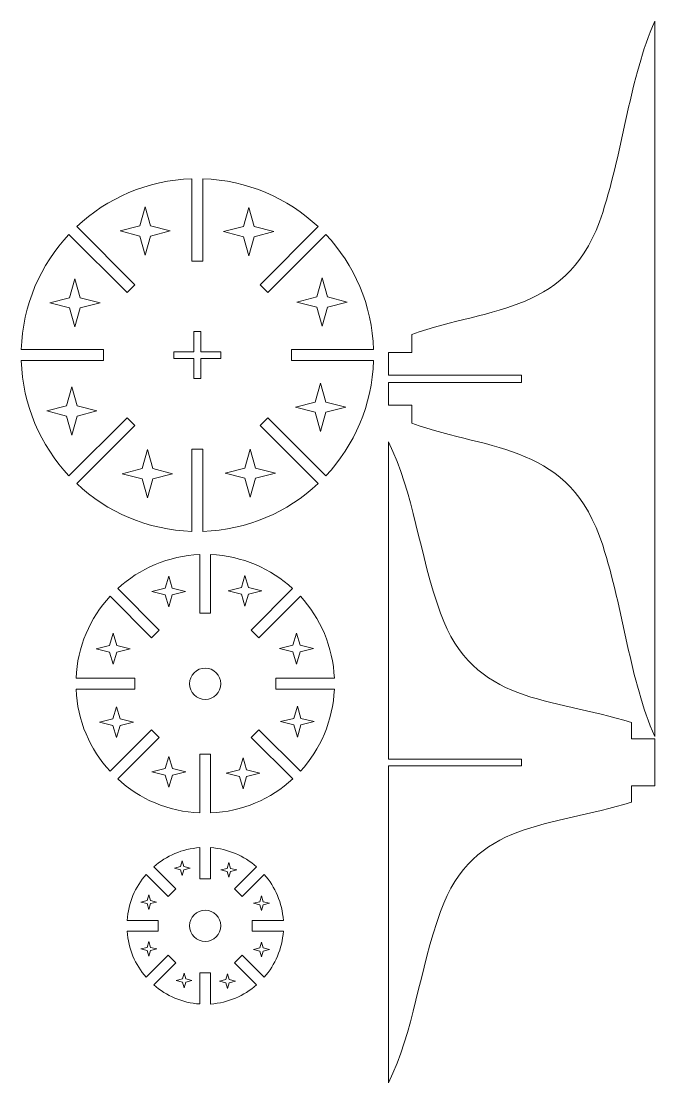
# Model space of a CAD drawing. Header units: centimetres. Extents: x -160.9 to -120.2, y 13.6 to 40.7.
# Drawn here: x -136.37 to -120.19, y 13.58 to 40.67 of the extents above; entities that cross this region are included whole.
import ezdxf

# ---------------------------------------------------------------- set-up
doc = ezdxf.new("R2010")
doc.units = ezdxf.units.CM
doc.header["$MEASUREMENT"] = 0
doc.layers.add('Layer 1', color=7, linetype='Continuous')

msp = doc.modelspace()

# ---------------------------------------------------------------- linework, layer by layer
at = {"layer": 'Layer 1', "color": 250, "lineweight": 9}
for centre in [(-131.67195, 23.7578), (-131.67195, 17.58052)]:
    msp.add_ellipse(centre, major_axis=(0, 0.4), ratio=1, dxfattribs=at)
for points, knots in [([(-120.19362, 40.66602), (-120.83668, 39.21686), (-120.97987, 37.47105), (-121.52385, 35.78561), (-121.52385, 35.78561), (-122.36432, 33.18158), (-124.32516, 33.4001), (-126.39923, 32.67385), (-126.39923, 32.67385), (-126.39791, 32.62569), (-126.39923, 32.25295), (-126.39923, 32.20885), (-126.39923, 32.20885), (-126.46135, 32.20899), (-126.92294, 32.20921), (-126.99362, 32.20913), (-126.99362, 32.20913), (-126.99362, 32.20913), (-126.99362, 31.63404), (-126.99362, 31.63404), (-126.99362, 31.63404), (-126.99362, 31.63404), (-123.59362, 31.63404), (-123.59362, 31.63404), (-123.59362, 31.63404), (-123.59362, 31.63404), (-123.59362, 31.4443), (-123.59362, 31.4443), (-123.59362, 31.4443), (-123.59362, 31.4443), (-126.99362, 31.4443), (-126.99362, 31.4443), (-126.99362, 31.4443), (-126.99362, 31.4443), (-126.99362, 30.86921), (-126.99362, 30.86921), (-126.99362, 30.86921), (-126.92294, 30.86913), (-126.46135, 30.86935), (-126.39923, 30.86949), (-126.39923, 30.86949), (-126.39923, 30.82539), (-126.39791, 30.45265), (-126.39923, 30.40449), (-126.39923, 30.40449), (-124.32516, 29.67824), (-122.36432, 29.89676), (-121.52385, 27.29273), (-121.52385, 27.29273), (-120.97987, 25.60729), (-120.83668, 23.86148), (-120.19362, 22.41232), (-120.19362, 22.41232), (-120.19362, 22.41232), (-120.19362, 40.66602), (-120.19362, 40.66602)], [0, 0, 0, 0, 0.06666667, 0.06666667, 0.06666667, 0.06666667, 0.13333333, 0.13333333, 0.13333333, 0.13333333, 0.2, 0.2, 0.2, 0.2, 0.26666667, 0.26666667, 0.26666667, 0.26666667, 0.33333333, 0.33333333, 0.33333333, 0.33333333, 0.4, 0.4, 0.4, 0.4, 0.46666667, 0.46666667, 0.46666667, 0.46666667, 0.53333333, 0.53333333, 0.53333333, 0.53333333, 0.6, 0.6, 0.6, 0.6, 0.66666667, 0.66666667, 0.66666667, 0.66666667, 0.73333333, 0.73333333, 0.73333333, 0.73333333, 0.8, 0.8, 0.8, 0.8, 0.86666667, 0.86666667, 0.86666667, 0.86666667, 1, 1, 1, 1]), ([(-131.73295, 36.64333), (-130.59538, 36.60877), (-129.564, 36.15173), (-128.7901, 35.42393), (-128.7901, 35.42393), (-128.7901, 35.42393), (-130.27318, 33.94085), (-130.27318, 33.94085), (-130.27318, 33.94085), (-130.27318, 33.94085), (-130.07661, 33.74428), (-130.07661, 33.74428), (-130.07661, 33.74428), (-130.07661, 33.74428), (-128.59354, 35.22735), (-128.59354, 35.22735), (-128.59354, 35.22735), (-127.86573, 34.45346), (-127.40871, 33.42207), (-127.37416, 32.28451), (-127.37416, 32.28451), (-127.37416, 32.28451), (-129.47195, 32.28451), (-129.47195, 32.28451), (-129.47195, 32.28451), (-129.47195, 32.28451), (-129.47195, 32.00651), (-129.47195, 32.00651), (-129.47195, 32.00651), (-129.47195, 32.00651), (-127.37416, 32.00651), (-127.37416, 32.00651), (-127.37416, 32.00651), (-127.40872, 30.86896), (-127.86576, 29.83759), (-128.59356, 29.06369), (-128.59356, 29.06369), (-128.59356, 29.06369), (-130.07661, 30.54674), (-130.07661, 30.54674), (-130.07661, 30.54674), (-130.07661, 30.54674), (-130.27318, 30.35017), (-130.27318, 30.35017), (-130.27318, 30.35017), (-130.27318, 30.35017), (-128.79013, 28.86712), (-128.79013, 28.86712), (-128.79013, 28.86712), (-129.564, 28.1393), (-130.5954, 27.68227), (-131.73295, 27.64772), (-131.73295, 27.64772), (-131.73295, 27.64772), (-131.73295, 29.74551), (-131.73295, 29.74551), (-131.73295, 29.74551), (-131.73295, 29.74551), (-132.01095, 29.74551), (-132.01095, 29.74551), (-132.01095, 29.74551), (-132.01095, 29.74551), (-132.01095, 27.64772), (-132.01095, 27.64772), (-132.01095, 27.64772), (-133.1485, 27.68227), (-134.17989, 28.1393), (-134.95377, 28.86712), (-134.95377, 28.86712), (-134.95377, 28.86712), (-133.47072, 30.35017), (-133.47072, 30.35017), (-133.47072, 30.35017), (-133.47072, 30.35017), (-133.66729, 30.54674), (-133.66729, 30.54674), (-133.66729, 30.54674), (-133.66729, 30.54674), (-135.15034, 29.06369), (-135.15034, 29.06369), (-135.15034, 29.06369), (-135.87813, 29.83759), (-136.33518, 30.86896), (-136.36974, 32.00651), (-136.36974, 32.00651), (-136.36974, 32.00651), (-134.27195, 32.00651), (-134.27195, 32.00651), (-134.27195, 32.00651), (-134.27195, 32.00651), (-134.27195, 32.28451), (-134.27195, 32.28451), (-134.27195, 32.28451), (-134.27195, 32.28451), (-136.36974, 32.28451), (-136.36974, 32.28451), (-136.36974, 32.28451), (-136.33519, 33.42207), (-135.87817, 34.45346), (-135.15036, 35.22735), (-135.15036, 35.22735), (-135.15036, 35.22735), (-133.66729, 33.74428), (-133.66729, 33.74428), (-133.66729, 33.74428), (-133.66729, 33.74428), (-133.47072, 33.94085), (-133.47072, 33.94085), (-133.47072, 33.94085), (-133.47072, 33.94085), (-134.9538, 35.42393), (-134.9538, 35.42393), (-134.9538, 35.42393), (-134.1799, 36.15173), (-133.14851, 36.60878), (-132.01095, 36.64333), (-132.01095, 36.64333), (-132.01095, 36.64333), (-132.01095, 34.54551), (-132.01095, 34.54551), (-132.01095, 34.54551), (-132.01095, 34.54551), (-131.73295, 34.54551), (-131.73295, 34.54551), (-131.73295, 34.54551), (-131.73295, 34.54551), (-131.73295, 36.64333), (-131.73295, 36.64333)], [0, 0, 0, 0, 0.03030303, 0.03030303, 0.03030303, 0.03030303, 0.06060606, 0.06060606, 0.06060606, 0.06060606, 0.09090909, 0.09090909, 0.09090909, 0.09090909, 0.12121212, 0.12121212, 0.12121212, 0.12121212, 0.15151515, 0.15151515, 0.15151515, 0.15151515, 0.18181818, 0.18181818, 0.18181818, 0.18181818, 0.21212121, 0.21212121, 0.21212121, 0.21212121, 0.24242424, 0.24242424, 0.24242424, 0.24242424, 0.27272727, 0.27272727, 0.27272727, 0.27272727, 0.3030303, 0.3030303, 0.3030303, 0.3030303, 0.33333333, 0.33333333, 0.33333333, 0.33333333, 0.36363636, 0.36363636, 0.36363636, 0.36363636, 0.39393939, 0.39393939, 0.39393939, 0.39393939, 0.42424242, 0.42424242, 0.42424242, 0.42424242, 0.45454545, 0.45454545, 0.45454545, 0.45454545, 0.48484848, 0.48484848, 0.48484848, 0.48484848, 0.51515152, 0.51515152, 0.51515152, 0.51515152, 0.54545455, 0.54545455, 0.54545455, 0.54545455, 0.57575758, 0.57575758, 0.57575758, 0.57575758, 0.60606061, 0.60606061, 0.60606061, 0.60606061, 0.63636364, 0.63636364, 0.63636364, 0.63636364, 0.66666667, 0.66666667, 0.66666667, 0.66666667, 0.6969697, 0.6969697, 0.6969697, 0.6969697, 0.72727273, 0.72727273, 0.72727273, 0.72727273, 0.75757576, 0.75757576, 0.75757576, 0.75757576, 0.78787879, 0.78787879, 0.78787879, 0.78787879, 0.81818182, 0.81818182, 0.81818182, 0.81818182, 0.84848485, 0.84848485, 0.84848485, 0.84848485, 0.87878788, 0.87878788, 0.87878788, 0.87878788, 0.90909091, 0.90909091, 0.90909091, 0.90909091, 0.93939394, 0.93939394, 0.93939394, 0.93939394, 1, 1, 1, 1]), ([(-133.2051, 35.92865), (-133.2051, 35.92865), (-133.06887, 35.44342), (-133.06887, 35.44342), (-133.06887, 35.44342), (-133.06887, 35.44342), (-132.56294, 35.31277), (-132.56294, 35.31277), (-132.56294, 35.31277), (-132.56294, 35.31277), (-133.06887, 35.18212), (-133.06887, 35.18212), (-133.06887, 35.18212), (-133.06887, 35.18212), (-133.2051, 34.69689), (-133.2051, 34.69689), (-133.2051, 34.69689), (-133.2051, 34.69689), (-133.34133, 35.18212), (-133.34133, 35.18212), (-133.34133, 35.18212), (-133.34133, 35.18212), (-133.84727, 35.31277), (-133.84727, 35.31277), (-133.84727, 35.31277), (-133.84727, 35.31277), (-133.34133, 35.44342), (-133.34133, 35.44342), (-133.34133, 35.44342), (-133.34133, 35.44342), (-133.2051, 35.92865), (-133.2051, 35.92865)], [0, 0, 0, 0, 0.11111111, 0.11111111, 0.11111111, 0.11111111, 0.22222222, 0.22222222, 0.22222222, 0.22222222, 0.33333333, 0.33333333, 0.33333333, 0.33333333, 0.44444444, 0.44444444, 0.44444444, 0.44444444, 0.55555556, 0.55555556, 0.55555556, 0.55555556, 0.66666667, 0.66666667, 0.66666667, 0.66666667, 0.77777778, 0.77777778, 0.77777778, 0.77777778, 1, 1, 1, 1]), ([(-130.55987, 35.9138), (-130.55987, 35.9138), (-130.42364, 35.42857), (-130.42364, 35.42857), (-130.42364, 35.42857), (-130.42364, 35.42857), (-129.91771, 35.29792), (-129.91771, 35.29792), (-129.91771, 35.29792), (-129.91771, 35.29792), (-130.42364, 35.16727), (-130.42364, 35.16727), (-130.42364, 35.16727), (-130.42364, 35.16727), (-130.55987, 34.68204), (-130.55987, 34.68204), (-130.55987, 34.68204), (-130.55987, 34.68204), (-130.6961, 35.16727), (-130.6961, 35.16727), (-130.6961, 35.16727), (-130.6961, 35.16727), (-131.20204, 35.29792), (-131.20204, 35.29792), (-131.20204, 35.29792), (-131.20204, 35.29792), (-130.6961, 35.42857), (-130.6961, 35.42857), (-130.6961, 35.42857), (-130.6961, 35.42857), (-130.55987, 35.9138), (-130.55987, 35.9138)], [0, 0, 0, 0, 0.11111111, 0.11111111, 0.11111111, 0.11111111, 0.22222222, 0.22222222, 0.22222222, 0.22222222, 0.33333333, 0.33333333, 0.33333333, 0.33333333, 0.44444444, 0.44444444, 0.44444444, 0.44444444, 0.55555556, 0.55555556, 0.55555556, 0.55555556, 0.66666667, 0.66666667, 0.66666667, 0.66666667, 0.77777778, 0.77777778, 0.77777778, 0.77777778, 1, 1, 1, 1]), ([(-135, 34.09515), (-135, 34.09515), (-134.86377, 33.60992), (-134.86377, 33.60992), (-134.86377, 33.60992), (-134.86377, 33.60992), (-134.35784, 33.47927), (-134.35784, 33.47927), (-134.35784, 33.47927), (-134.35784, 33.47927), (-134.86377, 33.34862), (-134.86377, 33.34862), (-134.86377, 33.34862), (-134.86377, 33.34862), (-135, 32.86339), (-135, 32.86339), (-135, 32.86339), (-135, 32.86339), (-135.13623, 33.34862), (-135.13623, 33.34862), (-135.13623, 33.34862), (-135.13623, 33.34862), (-135.64217, 33.47927), (-135.64217, 33.47927), (-135.64217, 33.47927), (-135.64217, 33.47927), (-135.13623, 33.60992), (-135.13623, 33.60992), (-135.13623, 33.60992), (-135.13623, 33.60992), (-135, 34.09515), (-135, 34.09515)], [0, 0, 0, 0, 0.11111111, 0.11111111, 0.11111111, 0.11111111, 0.22222222, 0.22222222, 0.22222222, 0.22222222, 0.33333333, 0.33333333, 0.33333333, 0.33333333, 0.44444444, 0.44444444, 0.44444444, 0.44444444, 0.55555556, 0.55555556, 0.55555556, 0.55555556, 0.66666667, 0.66666667, 0.66666667, 0.66666667, 0.77777778, 0.77777778, 0.77777778, 0.77777778, 1, 1, 1, 1]), ([(-128.6889, 34.11445), (-128.6889, 34.11445), (-128.55267, 33.62922), (-128.55267, 33.62922), (-128.55267, 33.62922), (-128.55267, 33.62922), (-128.04674, 33.49857), (-128.04674, 33.49857), (-128.04674, 33.49857), (-128.04674, 33.49857), (-128.55267, 33.36792), (-128.55267, 33.36792), (-128.55267, 33.36792), (-128.55267, 33.36792), (-128.6889, 32.88269), (-128.6889, 32.88269), (-128.6889, 32.88269), (-128.6889, 32.88269), (-128.82513, 33.36792), (-128.82513, 33.36792), (-128.82513, 33.36792), (-128.82513, 33.36792), (-129.33107, 33.49857), (-129.33107, 33.49857), (-129.33107, 33.49857), (-129.33107, 33.49857), (-128.82513, 33.62922), (-128.82513, 33.62922), (-128.82513, 33.62922), (-128.82513, 33.62922), (-128.6889, 34.11445), (-128.6889, 34.11445)], [0, 0, 0, 0, 0.11111111, 0.11111111, 0.11111111, 0.11111111, 0.22222222, 0.22222222, 0.22222222, 0.22222222, 0.33333333, 0.33333333, 0.33333333, 0.33333333, 0.44444444, 0.44444444, 0.44444444, 0.44444444, 0.55555556, 0.55555556, 0.55555556, 0.55555556, 0.66666667, 0.66666667, 0.66666667, 0.66666667, 0.77777778, 0.77777778, 0.77777778, 0.77777778, 1, 1, 1, 1]), ([(-131.95895, 32.74552), (-131.95895, 32.74552), (-131.78495, 32.74552), (-131.78495, 32.74552), (-131.78495, 32.74552), (-131.78495, 32.74552), (-131.78495, 32.23252), (-131.78495, 32.23252), (-131.78495, 32.23252), (-131.78495, 32.23252), (-131.27195, 32.23252), (-131.27195, 32.23252), (-131.27195, 32.23252), (-131.27195, 32.23252), (-131.27195, 32.05852), (-131.27195, 32.05852), (-131.27195, 32.05852), (-131.27195, 32.05852), (-131.78495, 32.05852), (-131.78495, 32.05852), (-131.78495, 32.05852), (-131.78495, 32.05852), (-131.78495, 31.54552), (-131.78495, 31.54552), (-131.78495, 31.54552), (-131.78495, 31.54552), (-131.95895, 31.54552), (-131.95895, 31.54552), (-131.95895, 31.54552), (-131.95895, 31.54552), (-131.95895, 32.05852), (-131.95895, 32.05852), (-131.95895, 32.05852), (-131.95895, 32.05852), (-132.47195, 32.05852), (-132.47195, 32.05852), (-132.47195, 32.05852), (-132.47195, 32.05852), (-132.47195, 32.23252), (-132.47195, 32.23252), (-132.47195, 32.23252), (-132.47195, 32.23252), (-131.95895, 32.23252), (-131.95895, 32.23252), (-131.95895, 32.23252), (-131.95895, 32.23252), (-131.95895, 32.74552), (-131.95895, 32.74552)], [0, 0, 0, 0, 0.07692308, 0.07692308, 0.07692308, 0.07692308, 0.15384615, 0.15384615, 0.15384615, 0.15384615, 0.23076923, 0.23076923, 0.23076923, 0.23076923, 0.30769231, 0.30769231, 0.30769231, 0.30769231, 0.38461538, 0.38461538, 0.38461538, 0.38461538, 0.46153846, 0.46153846, 0.46153846, 0.46153846, 0.53846154, 0.53846154, 0.53846154, 0.53846154, 0.61538462, 0.61538462, 0.61538462, 0.61538462, 0.69230769, 0.69230769, 0.69230769, 0.69230769, 0.76923077, 0.76923077, 0.76923077, 0.76923077, 0.84615385, 0.84615385, 0.84615385, 0.84615385, 1, 1, 1, 1]), ([(-128.7275, 31.43176), (-128.7275, 31.43176), (-128.59127, 30.94653), (-128.59127, 30.94653), (-128.59127, 30.94653), (-128.59127, 30.94653), (-128.08534, 30.81588), (-128.08534, 30.81588), (-128.08534, 30.81588), (-128.08534, 30.81588), (-128.59127, 30.68523), (-128.59127, 30.68523), (-128.59127, 30.68523), (-128.59127, 30.68523), (-128.7275, 30.2), (-128.7275, 30.2), (-128.7275, 30.2), (-128.7275, 30.2), (-128.86373, 30.68523), (-128.86373, 30.68523), (-128.86373, 30.68523), (-128.86373, 30.68523), (-129.36967, 30.81588), (-129.36967, 30.81588), (-129.36967, 30.81588), (-129.36967, 30.81588), (-128.86373, 30.94653), (-128.86373, 30.94653), (-128.86373, 30.94653), (-128.86373, 30.94653), (-128.7275, 31.43176), (-128.7275, 31.43176)], [0, 0, 0, 0, 0.11111111, 0.11111111, 0.11111111, 0.11111111, 0.22222222, 0.22222222, 0.22222222, 0.22222222, 0.33333333, 0.33333333, 0.33333333, 0.33333333, 0.44444444, 0.44444444, 0.44444444, 0.44444444, 0.55555556, 0.55555556, 0.55555556, 0.55555556, 0.66666667, 0.66666667, 0.66666667, 0.66666667, 0.77777778, 0.77777778, 0.77777778, 0.77777778, 1, 1, 1, 1]), ([(-135.0772, 31.33525), (-135.0772, 31.33525), (-134.94097, 30.85002), (-134.94097, 30.85002), (-134.94097, 30.85002), (-134.94097, 30.85002), (-134.43504, 30.71937), (-134.43504, 30.71937), (-134.43504, 30.71937), (-134.43504, 30.71937), (-134.94097, 30.58872), (-134.94097, 30.58872), (-134.94097, 30.58872), (-134.94097, 30.58872), (-135.0772, 30.10349), (-135.0772, 30.10349), (-135.0772, 30.10349), (-135.0772, 30.10349), (-135.21343, 30.58872), (-135.21343, 30.58872), (-135.21343, 30.58872), (-135.21343, 30.58872), (-135.71937, 30.71937), (-135.71937, 30.71937), (-135.71937, 30.71937), (-135.71937, 30.71937), (-135.21343, 30.85002), (-135.21343, 30.85002), (-135.21343, 30.85002), (-135.21343, 30.85002), (-135.0772, 31.33525), (-135.0772, 31.33525)], [0, 0, 0, 0, 0.11111111, 0.11111111, 0.11111111, 0.11111111, 0.22222222, 0.22222222, 0.22222222, 0.22222222, 0.33333333, 0.33333333, 0.33333333, 0.33333333, 0.44444444, 0.44444444, 0.44444444, 0.44444444, 0.55555556, 0.55555556, 0.55555556, 0.55555556, 0.66666667, 0.66666667, 0.66666667, 0.66666667, 0.77777778, 0.77777778, 0.77777778, 0.77777778, 1, 1, 1, 1]), ([(-126.99362, 13.57516), (-126.35056, 14.87354), (-126.20737, 16.4377), (-125.66339, 17.94777), (-125.66339, 17.94777), (-124.82292, 20.28085), (-122.86208, 20.08507), (-120.78801, 20.73575), (-120.78801, 20.73575), (-120.78933, 20.7789), (-120.78801, 21.11286), (-120.78801, 21.15237), (-120.78801, 21.15237), (-120.72589, 21.15224), (-120.2643, 21.15205), (-120.19362, 21.15212), (-120.19362, 21.15212), (-120.19362, 21.15212), (-120.19362, 21.75237), (-120.19362, 21.75237), (-120.19362, 21.75237), (-120.19362, 21.75237), (-120.19362, 22.35262), (-120.19362, 22.35262), (-120.19362, 22.35262), (-120.2643, 22.35269), (-120.72589, 22.3525), (-120.78801, 22.35237), (-120.78801, 22.35237), (-120.78801, 22.39188), (-120.78933, 22.72584), (-120.78801, 22.76899), (-120.78801, 22.76899), (-122.86208, 23.41967), (-124.82292, 23.22389), (-125.66339, 25.55697), (-125.66339, 25.55697), (-126.20737, 27.06704), (-126.35056, 28.6312), (-126.99362, 29.92958), (-126.99362, 29.92958), (-126.99362, 29.92958), (-126.99362, 21.83737), (-126.99362, 21.83737), (-126.99362, 21.83737), (-126.99362, 21.83737), (-123.59362, 21.83737), (-123.59362, 21.83737), (-123.59362, 21.83737), (-123.59362, 21.83737), (-123.59362, 21.66737), (-123.59362, 21.66737), (-123.59362, 21.66737), (-123.59362, 21.66737), (-126.99362, 21.66737), (-126.99362, 21.66737), (-126.99362, 21.66737), (-126.99362, 21.66737), (-126.99362, 13.57516), (-126.99362, 13.57516)], [0, 0, 0, 0, 0.0625, 0.0625, 0.0625, 0.0625, 0.125, 0.125, 0.125, 0.125, 0.1875, 0.1875, 0.1875, 0.1875, 0.25, 0.25, 0.25, 0.25, 0.3125, 0.3125, 0.3125, 0.3125, 0.375, 0.375, 0.375, 0.375, 0.4375, 0.4375, 0.4375, 0.4375, 0.5, 0.5, 0.5, 0.5, 0.5625, 0.5625, 0.5625, 0.5625, 0.625, 0.625, 0.625, 0.625, 0.6875, 0.6875, 0.6875, 0.6875, 0.75, 0.75, 0.75, 0.75, 0.8125, 0.8125, 0.8125, 0.8125, 0.875, 0.875, 0.875, 0.875, 1, 1, 1, 1]), ([(-133.1472, 29.73335), (-133.1472, 29.73335), (-133.01097, 29.24812), (-133.01097, 29.24812), (-133.01097, 29.24812), (-133.01097, 29.24812), (-132.50504, 29.11747), (-132.50504, 29.11747), (-132.50504, 29.11747), (-132.50504, 29.11747), (-133.01097, 28.98682), (-133.01097, 28.98682), (-133.01097, 28.98682), (-133.01097, 28.98682), (-133.1472, 28.50159), (-133.1472, 28.50159), (-133.1472, 28.50159), (-133.1472, 28.50159), (-133.28343, 28.98682), (-133.28343, 28.98682), (-133.28343, 28.98682), (-133.28343, 28.98682), (-133.78937, 29.11747), (-133.78937, 29.11747), (-133.78937, 29.11747), (-133.78937, 29.11747), (-133.28343, 29.24812), (-133.28343, 29.24812), (-133.28343, 29.24812), (-133.28343, 29.24812), (-133.1472, 29.73335), (-133.1472, 29.73335)], [0, 0, 0, 0, 0.11111111, 0.11111111, 0.11111111, 0.11111111, 0.22222222, 0.22222222, 0.22222222, 0.22222222, 0.33333333, 0.33333333, 0.33333333, 0.33333333, 0.44444444, 0.44444444, 0.44444444, 0.44444444, 0.55555556, 0.55555556, 0.55555556, 0.55555556, 0.66666667, 0.66666667, 0.66666667, 0.66666667, 0.77777778, 0.77777778, 0.77777778, 0.77777778, 1, 1, 1, 1]), ([(-130.52127, 29.7482), (-130.52127, 29.7482), (-130.38504, 29.26297), (-130.38504, 29.26297), (-130.38504, 29.26297), (-130.38504, 29.26297), (-129.87911, 29.13232), (-129.87911, 29.13232), (-129.87911, 29.13232), (-129.87911, 29.13232), (-130.38504, 29.00167), (-130.38504, 29.00167), (-130.38504, 29.00167), (-130.38504, 29.00167), (-130.52127, 28.51644), (-130.52127, 28.51644), (-130.52127, 28.51644), (-130.52127, 28.51644), (-130.6575, 29.00167), (-130.6575, 29.00167), (-130.6575, 29.00167), (-130.6575, 29.00167), (-131.16344, 29.13232), (-131.16344, 29.13232), (-131.16344, 29.13232), (-131.16344, 29.13232), (-130.6575, 29.26297), (-130.6575, 29.26297), (-130.6575, 29.26297), (-130.6575, 29.26297), (-130.52127, 29.7482), (-130.52127, 29.7482)], [0, 0, 0, 0, 0.11111111, 0.11111111, 0.11111111, 0.11111111, 0.22222222, 0.22222222, 0.22222222, 0.22222222, 0.33333333, 0.33333333, 0.33333333, 0.33333333, 0.44444444, 0.44444444, 0.44444444, 0.44444444, 0.55555556, 0.55555556, 0.55555556, 0.55555556, 0.66666667, 0.66666667, 0.66666667, 0.66666667, 0.77777778, 0.77777778, 0.77777778, 0.77777778, 1, 1, 1, 1]), ([(-131.53295, 27.05467), (-130.72664, 27.02122), (-129.9951, 26.69822), (-129.4392, 26.18711), (-129.4392, 26.18711), (-129.4392, 26.18711), (-130.49745, 25.12887), (-130.49745, 25.12887), (-130.49745, 25.12887), (-130.49745, 25.12887), (-130.30087, 24.93229), (-130.30087, 24.93229), (-130.30087, 24.93229), (-130.30087, 24.93229), (-129.24249, 25.99067), (-129.24249, 25.99067), (-129.24249, 25.99067), (-128.73123, 25.43484), (-128.40832, 24.70316), (-128.37489, 23.89679), (-128.37489, 23.89679), (-128.37489, 23.89679), (-129.87195, 23.89679), (-129.87195, 23.89679), (-129.87195, 23.89679), (-129.87195, 23.89679), (-129.87195, 23.61879), (-129.87195, 23.61879), (-129.87195, 23.61879), (-129.87195, 23.61879), (-128.3749, 23.61879), (-128.3749, 23.61879), (-128.3749, 23.61879), (-128.40835, 22.81246), (-128.73134, 22.08083), (-129.24253, 21.52494), (-129.24253, 21.52494), (-129.24253, 21.52494), (-130.30087, 22.58329), (-130.30087, 22.58329), (-130.30087, 22.58329), (-130.30087, 22.58329), (-130.49745, 22.38671), (-130.49745, 22.38671), (-130.49745, 22.38671), (-130.49745, 22.38671), (-129.4391, 21.32837), (-129.4391, 21.32837), (-129.4391, 21.32837), (-129.99497, 20.81715), (-130.72662, 20.49417), (-131.53295, 20.46073), (-131.53295, 20.46073), (-131.53295, 20.46073), (-131.53295, 21.95779), (-131.53295, 21.95779), (-131.53295, 21.95779), (-131.53295, 21.95779), (-131.81095, 21.95779), (-131.81095, 21.95779), (-131.81095, 21.95779), (-131.81095, 21.95779), (-131.81095, 20.46093), (-131.81095, 20.46093), (-131.81095, 20.46093), (-132.61724, 20.49438), (-133.34878, 20.8174), (-133.90467, 21.3285), (-133.90467, 21.3285), (-133.90467, 21.3285), (-132.84645, 22.38671), (-132.84645, 22.38671), (-132.84645, 22.38671), (-132.84645, 22.38671), (-133.04303, 22.58329), (-133.04303, 22.58329), (-133.04303, 22.58329), (-133.04303, 22.58329), (-134.10139, 21.52493), (-134.10139, 21.52493), (-134.10139, 21.52493), (-134.61262, 22.08076), (-134.93556, 22.81244), (-134.969, 23.61879), (-134.969, 23.61879), (-134.969, 23.61879), (-133.47195, 23.61879), (-133.47195, 23.61879), (-133.47195, 23.61879), (-133.47195, 23.61879), (-133.47195, 23.89679), (-133.47195, 23.89679), (-133.47195, 23.89679), (-133.47195, 23.89679), (-134.96901, 23.89679), (-134.96901, 23.89679), (-134.96901, 23.89679), (-134.93557, 24.70313), (-134.61261, 25.43479), (-134.10139, 25.99066), (-134.10139, 25.99066), (-134.10139, 25.99066), (-133.04303, 24.93229), (-133.04303, 24.93229), (-133.04303, 24.93229), (-133.04303, 24.93229), (-132.84645, 25.12887), (-132.84645, 25.12887), (-132.84645, 25.12887), (-132.84645, 25.12887), (-133.90482, 26.18723), (-133.90482, 26.18723), (-133.90482, 26.18723), (-133.34892, 26.69843), (-132.61729, 27.02141), (-131.81095, 27.05486), (-131.81095, 27.05486), (-131.81095, 27.05486), (-131.81095, 25.55779), (-131.81095, 25.55779), (-131.81095, 25.55779), (-131.81095, 25.55779), (-131.53295, 25.55779), (-131.53295, 25.55779), (-131.53295, 25.55779), (-131.53295, 25.55779), (-131.53295, 27.05467), (-131.53295, 27.05467)], [0, 0, 0, 0, 0.03030303, 0.03030303, 0.03030303, 0.03030303, 0.06060606, 0.06060606, 0.06060606, 0.06060606, 0.09090909, 0.09090909, 0.09090909, 0.09090909, 0.12121212, 0.12121212, 0.12121212, 0.12121212, 0.15151515, 0.15151515, 0.15151515, 0.15151515, 0.18181818, 0.18181818, 0.18181818, 0.18181818, 0.21212121, 0.21212121, 0.21212121, 0.21212121, 0.24242424, 0.24242424, 0.24242424, 0.24242424, 0.27272727, 0.27272727, 0.27272727, 0.27272727, 0.3030303, 0.3030303, 0.3030303, 0.3030303, 0.33333333, 0.33333333, 0.33333333, 0.33333333, 0.36363636, 0.36363636, 0.36363636, 0.36363636, 0.39393939, 0.39393939, 0.39393939, 0.39393939, 0.42424242, 0.42424242, 0.42424242, 0.42424242, 0.45454545, 0.45454545, 0.45454545, 0.45454545, 0.48484848, 0.48484848, 0.48484848, 0.48484848, 0.51515152, 0.51515152, 0.51515152, 0.51515152, 0.54545455, 0.54545455, 0.54545455, 0.54545455, 0.57575758, 0.57575758, 0.57575758, 0.57575758, 0.60606061, 0.60606061, 0.60606061, 0.60606061, 0.63636364, 0.63636364, 0.63636364, 0.63636364, 0.66666667, 0.66666667, 0.66666667, 0.66666667, 0.6969697, 0.6969697, 0.6969697, 0.6969697, 0.72727273, 0.72727273, 0.72727273, 0.72727273, 0.75757576, 0.75757576, 0.75757576, 0.75757576, 0.78787879, 0.78787879, 0.78787879, 0.78787879, 0.81818182, 0.81818182, 0.81818182, 0.81818182, 0.84848485, 0.84848485, 0.84848485, 0.84848485, 0.87878788, 0.87878788, 0.87878788, 0.87878788, 0.90909091, 0.90909091, 0.90909091, 0.90909091, 0.93939394, 0.93939394, 0.93939394, 0.93939394, 1, 1, 1, 1]), ([(-132.60483, 26.50751), (-132.60483, 26.50751), (-132.51331, 26.19641), (-132.51331, 26.19641), (-132.51331, 26.19641), (-132.51331, 26.19641), (-132.17339, 26.11263), (-132.17339, 26.11263), (-132.17339, 26.11263), (-132.17339, 26.11263), (-132.51331, 26.02885), (-132.51331, 26.02885), (-132.51331, 26.02885), (-132.51331, 26.02885), (-132.60483, 25.71775), (-132.60483, 25.71775), (-132.60483, 25.71775), (-132.60483, 25.71775), (-132.69636, 26.02885), (-132.69636, 26.02885), (-132.69636, 26.02885), (-132.69636, 26.02885), (-133.03628, 26.11263), (-133.03628, 26.11263), (-133.03628, 26.11263), (-133.03628, 26.11263), (-132.69636, 26.19641), (-132.69636, 26.19641), (-132.69636, 26.19641), (-132.69636, 26.19641), (-132.60483, 26.50751), (-132.60483, 26.50751)], [0, 0, 0, 0, 0.11111111, 0.11111111, 0.11111111, 0.11111111, 0.22222222, 0.22222222, 0.22222222, 0.22222222, 0.33333333, 0.33333333, 0.33333333, 0.33333333, 0.44444444, 0.44444444, 0.44444444, 0.44444444, 0.55555556, 0.55555556, 0.55555556, 0.55555556, 0.66666667, 0.66666667, 0.66666667, 0.66666667, 0.77777778, 0.77777778, 0.77777778, 0.77777778, 1, 1, 1, 1]), ([(-130.65678, 26.52506), (-130.65678, 26.52506), (-130.56526, 26.21396), (-130.56526, 26.21396), (-130.56526, 26.21396), (-130.56526, 26.21396), (-130.22534, 26.13018), (-130.22534, 26.13018), (-130.22534, 26.13018), (-130.22534, 26.13018), (-130.56526, 26.0464), (-130.56526, 26.0464), (-130.56526, 26.0464), (-130.56526, 26.0464), (-130.65678, 25.7353), (-130.65678, 25.7353), (-130.65678, 25.7353), (-130.65678, 25.7353), (-130.74831, 26.0464), (-130.74831, 26.0464), (-130.74831, 26.0464), (-130.74831, 26.0464), (-131.08823, 26.13018), (-131.08823, 26.13018), (-131.08823, 26.13018), (-131.08823, 26.13018), (-130.74831, 26.21396), (-130.74831, 26.21396), (-130.74831, 26.21396), (-130.74831, 26.21396), (-130.65678, 26.52506), (-130.65678, 26.52506)], [0, 0, 0, 0, 0.11111111, 0.11111111, 0.11111111, 0.11111111, 0.22222222, 0.22222222, 0.22222222, 0.22222222, 0.33333333, 0.33333333, 0.33333333, 0.33333333, 0.44444444, 0.44444444, 0.44444444, 0.44444444, 0.55555556, 0.55555556, 0.55555556, 0.55555556, 0.66666667, 0.66666667, 0.66666667, 0.66666667, 0.77777778, 0.77777778, 0.77777778, 0.77777778, 1, 1, 1, 1]), ([(-134.02114, 25.04608), (-134.02114, 25.04608), (-133.92962, 24.73498), (-133.92962, 24.73498), (-133.92962, 24.73498), (-133.92962, 24.73498), (-133.5897, 24.6512), (-133.5897, 24.6512), (-133.5897, 24.6512), (-133.5897, 24.6512), (-133.92962, 24.56742), (-133.92962, 24.56742), (-133.92962, 24.56742), (-133.92962, 24.56742), (-134.02114, 24.25632), (-134.02114, 24.25632), (-134.02114, 24.25632), (-134.02114, 24.25632), (-134.11267, 24.56742), (-134.11267, 24.56742), (-134.11267, 24.56742), (-134.11267, 24.56742), (-134.45259, 24.6512), (-134.45259, 24.6512), (-134.45259, 24.6512), (-134.45259, 24.6512), (-134.11267, 24.73498), (-134.11267, 24.73498), (-134.11267, 24.73498), (-134.11267, 24.73498), (-134.02114, 25.04608), (-134.02114, 25.04608)], [0, 0, 0, 0, 0.11111111, 0.11111111, 0.11111111, 0.11111111, 0.22222222, 0.22222222, 0.22222222, 0.22222222, 0.33333333, 0.33333333, 0.33333333, 0.33333333, 0.44444444, 0.44444444, 0.44444444, 0.44444444, 0.55555556, 0.55555556, 0.55555556, 0.55555556, 0.66666667, 0.66666667, 0.66666667, 0.66666667, 0.77777778, 0.77777778, 0.77777778, 0.77777778, 1, 1, 1, 1]), ([(-129.34053, 25.05086), (-129.34053, 25.05086), (-129.24901, 24.73976), (-129.24901, 24.73976), (-129.24901, 24.73976), (-129.24901, 24.73976), (-128.90909, 24.65598), (-128.90909, 24.65598), (-128.90909, 24.65598), (-128.90909, 24.65598), (-129.24901, 24.5722), (-129.24901, 24.5722), (-129.24901, 24.5722), (-129.24901, 24.5722), (-129.34053, 24.2611), (-129.34053, 24.2611), (-129.34053, 24.2611), (-129.34053, 24.2611), (-129.43206, 24.5722), (-129.43206, 24.5722), (-129.43206, 24.5722), (-129.43206, 24.5722), (-129.77198, 24.65598), (-129.77198, 24.65598), (-129.77198, 24.65598), (-129.77198, 24.65598), (-129.43206, 24.73976), (-129.43206, 24.73976), (-129.43206, 24.73976), (-129.43206, 24.73976), (-129.34053, 25.05086), (-129.34053, 25.05086)], [0, 0, 0, 0, 0.11111111, 0.11111111, 0.11111111, 0.11111111, 0.22222222, 0.22222222, 0.22222222, 0.22222222, 0.33333333, 0.33333333, 0.33333333, 0.33333333, 0.44444444, 0.44444444, 0.44444444, 0.44444444, 0.55555556, 0.55555556, 0.55555556, 0.55555556, 0.66666667, 0.66666667, 0.66666667, 0.66666667, 0.77777778, 0.77777778, 0.77777778, 0.77777778, 1, 1, 1, 1]), ([(-133.93863, 23.17301), (-133.93863, 23.17301), (-133.84711, 22.86191), (-133.84711, 22.86191), (-133.84711, 22.86191), (-133.84711, 22.86191), (-133.50719, 22.77813), (-133.50719, 22.77813), (-133.50719, 22.77813), (-133.50719, 22.77813), (-133.84711, 22.69435), (-133.84711, 22.69435), (-133.84711, 22.69435), (-133.84711, 22.69435), (-133.93863, 22.38325), (-133.93863, 22.38325), (-133.93863, 22.38325), (-133.93863, 22.38325), (-134.03016, 22.69435), (-134.03016, 22.69435), (-134.03016, 22.69435), (-134.03016, 22.69435), (-134.37008, 22.77813), (-134.37008, 22.77813), (-134.37008, 22.77813), (-134.37008, 22.77813), (-134.03016, 22.86191), (-134.03016, 22.86191), (-134.03016, 22.86191), (-134.03016, 22.86191), (-133.93863, 23.17301), (-133.93863, 23.17301)], [0, 0, 0, 0, 0.11111111, 0.11111111, 0.11111111, 0.11111111, 0.22222222, 0.22222222, 0.22222222, 0.22222222, 0.33333333, 0.33333333, 0.33333333, 0.33333333, 0.44444444, 0.44444444, 0.44444444, 0.44444444, 0.55555556, 0.55555556, 0.55555556, 0.55555556, 0.66666667, 0.66666667, 0.66666667, 0.66666667, 0.77777778, 0.77777778, 0.77777778, 0.77777778, 1, 1, 1, 1]), ([(-129.31921, 23.18658), (-129.31921, 23.18658), (-129.22769, 22.87548), (-129.22769, 22.87548), (-129.22769, 22.87548), (-129.22769, 22.87548), (-128.88777, 22.7917), (-128.88777, 22.7917), (-128.88777, 22.7917), (-128.88777, 22.7917), (-129.22769, 22.70792), (-129.22769, 22.70792), (-129.22769, 22.70792), (-129.22769, 22.70792), (-129.31921, 22.39682), (-129.31921, 22.39682), (-129.31921, 22.39682), (-129.31921, 22.39682), (-129.41074, 22.70792), (-129.41074, 22.70792), (-129.41074, 22.70792), (-129.41074, 22.70792), (-129.75066, 22.7917), (-129.75066, 22.7917), (-129.75066, 22.7917), (-129.75066, 22.7917), (-129.41074, 22.87548), (-129.41074, 22.87548), (-129.41074, 22.87548), (-129.41074, 22.87548), (-129.31921, 23.18658), (-129.31921, 23.18658)], [0, 0, 0, 0, 0.11111111, 0.11111111, 0.11111111, 0.11111111, 0.22222222, 0.22222222, 0.22222222, 0.22222222, 0.33333333, 0.33333333, 0.33333333, 0.33333333, 0.44444444, 0.44444444, 0.44444444, 0.44444444, 0.55555556, 0.55555556, 0.55555556, 0.55555556, 0.66666667, 0.66666667, 0.66666667, 0.66666667, 0.77777778, 0.77777778, 0.77777778, 0.77777778, 1, 1, 1, 1]), ([(-132.60106, 21.90543), (-132.60106, 21.90543), (-132.50954, 21.59433), (-132.50954, 21.59433), (-132.50954, 21.59433), (-132.50954, 21.59433), (-132.16962, 21.51055), (-132.16962, 21.51055), (-132.16962, 21.51055), (-132.16962, 21.51055), (-132.50954, 21.42677), (-132.50954, 21.42677), (-132.50954, 21.42677), (-132.50954, 21.42677), (-132.60106, 21.11567), (-132.60106, 21.11567), (-132.60106, 21.11567), (-132.60106, 21.11567), (-132.69259, 21.42677), (-132.69259, 21.42677), (-132.69259, 21.42677), (-132.69259, 21.42677), (-133.03251, 21.51055), (-133.03251, 21.51055), (-133.03251, 21.51055), (-133.03251, 21.51055), (-132.69259, 21.59433), (-132.69259, 21.59433), (-132.69259, 21.59433), (-132.69259, 21.59433), (-132.60106, 21.90543), (-132.60106, 21.90543)], [0, 0, 0, 0, 0.11111111, 0.11111111, 0.11111111, 0.11111111, 0.22222222, 0.22222222, 0.22222222, 0.22222222, 0.33333333, 0.33333333, 0.33333333, 0.33333333, 0.44444444, 0.44444444, 0.44444444, 0.44444444, 0.55555556, 0.55555556, 0.55555556, 0.55555556, 0.66666667, 0.66666667, 0.66666667, 0.66666667, 0.77777778, 0.77777778, 0.77777778, 0.77777778, 1, 1, 1, 1]), ([(-130.70566, 21.87033), (-130.70566, 21.87033), (-130.61414, 21.55923), (-130.61414, 21.55923), (-130.61414, 21.55923), (-130.61414, 21.55923), (-130.27422, 21.47545), (-130.27422, 21.47545), (-130.27422, 21.47545), (-130.27422, 21.47545), (-130.61414, 21.39167), (-130.61414, 21.39167), (-130.61414, 21.39167), (-130.61414, 21.39167), (-130.70566, 21.08057), (-130.70566, 21.08057), (-130.70566, 21.08057), (-130.70566, 21.08057), (-130.79719, 21.39167), (-130.79719, 21.39167), (-130.79719, 21.39167), (-130.79719, 21.39167), (-131.13711, 21.47545), (-131.13711, 21.47545), (-131.13711, 21.47545), (-131.13711, 21.47545), (-130.79719, 21.55923), (-130.79719, 21.55923), (-130.79719, 21.55923), (-130.79719, 21.55923), (-130.70566, 21.87033), (-130.70566, 21.87033)], [0, 0, 0, 0, 0.11111111, 0.11111111, 0.11111111, 0.11111111, 0.22222222, 0.22222222, 0.22222222, 0.22222222, 0.33333333, 0.33333333, 0.33333333, 0.33333333, 0.44444444, 0.44444444, 0.44444444, 0.44444444, 0.55555556, 0.55555556, 0.55555556, 0.55555556, 0.66666667, 0.66666667, 0.66666667, 0.66666667, 0.77777778, 0.77777778, 0.77777778, 0.77777778, 1, 1, 1, 1]), ([(-131.53295, 19.57562), (-131.08532, 19.54486), (-130.67823, 19.36669), (-130.35964, 19.08939), (-130.35964, 19.08939), (-130.35964, 19.08939), (-130.92171, 18.52732), (-130.92171, 18.52732), (-130.92171, 18.52732), (-130.92171, 18.52732), (-130.72513, 18.33074), (-130.72513, 18.33074), (-130.72513, 18.33074), (-130.72513, 18.33074), (-130.16304, 18.89283), (-130.16304, 18.89283), (-130.16304, 18.89283), (-129.88567, 18.57428), (-129.70748, 18.16716), (-129.67673, 17.7195), (-129.67673, 17.7195), (-129.67673, 17.7195), (-130.47195, 17.7195), (-130.47195, 17.7195), (-130.47195, 17.7195), (-130.47195, 17.7195), (-130.47195, 17.4415), (-130.47195, 17.4415), (-130.47195, 17.4415), (-130.47195, 17.4415), (-129.67674, 17.4415), (-129.67674, 17.4415), (-129.67674, 17.4415), (-129.7075, 16.99386), (-129.88565, 16.58668), (-130.16297, 16.2681), (-130.16297, 16.2681), (-130.16297, 16.2681), (-130.72513, 16.83026), (-130.72513, 16.83026), (-130.72513, 16.83026), (-130.72513, 16.83026), (-130.92171, 16.63368), (-130.92171, 16.63368), (-130.92171, 16.63368), (-130.92171, 16.63368), (-130.35955, 16.07152), (-130.35955, 16.07152), (-130.35955, 16.07152), (-130.67812, 15.79418), (-131.0853, 15.61603), (-131.53295, 15.58528), (-131.53295, 15.58528), (-131.53295, 15.58528), (-131.53295, 16.3805), (-131.53295, 16.3805), (-131.53295, 16.3805), (-131.53295, 16.3805), (-131.81095, 16.3805), (-131.81095, 16.3805), (-131.81095, 16.3805), (-131.81095, 16.3805), (-131.81095, 15.58541), (-131.81095, 15.58541), (-131.81095, 15.58541), (-132.25857, 15.61616), (-132.66568, 15.79435), (-132.98423, 16.07164), (-132.98423, 16.07164), (-132.98423, 16.07164), (-132.42219, 16.63368), (-132.42219, 16.63368), (-132.42219, 16.63368), (-132.42219, 16.63368), (-132.61877, 16.83026), (-132.61877, 16.83026), (-132.61877, 16.83026), (-132.61877, 16.83026), (-133.18083, 16.2682), (-133.18083, 16.2682), (-133.18083, 16.2682), (-133.45818, 16.58675), (-133.63639, 16.99387), (-133.66716, 17.4415), (-133.66716, 17.4415), (-133.66716, 17.4415), (-132.87195, 17.4415), (-132.87195, 17.4415), (-132.87195, 17.4415), (-132.87195, 17.4415), (-132.87195, 17.7195), (-132.87195, 17.7195), (-132.87195, 17.7195), (-132.87195, 17.7195), (-133.66717, 17.7195), (-133.66717, 17.7195), (-133.66717, 17.7195), (-133.63642, 18.16715), (-133.45828, 18.57434), (-133.18095, 18.89292), (-133.18095, 18.89292), (-133.18095, 18.89292), (-132.61877, 18.33074), (-132.61877, 18.33074), (-132.61877, 18.33074), (-132.61877, 18.33074), (-132.42219, 18.52732), (-132.42219, 18.52732), (-132.42219, 18.52732), (-132.42219, 18.52732), (-132.98437, 19.0895), (-132.98437, 19.0895), (-132.98437, 19.0895), (-132.66579, 19.36683), (-132.25859, 19.54499), (-131.81095, 19.57575), (-131.81095, 19.57575), (-131.81095, 19.57575), (-131.81095, 18.7805), (-131.81095, 18.7805), (-131.81095, 18.7805), (-131.81095, 18.7805), (-131.53295, 18.7805), (-131.53295, 18.7805), (-131.53295, 18.7805), (-131.53295, 18.7805), (-131.53295, 19.57562), (-131.53295, 19.57562)], [0, 0, 0, 0, 0.03030303, 0.03030303, 0.03030303, 0.03030303, 0.06060606, 0.06060606, 0.06060606, 0.06060606, 0.09090909, 0.09090909, 0.09090909, 0.09090909, 0.12121212, 0.12121212, 0.12121212, 0.12121212, 0.15151515, 0.15151515, 0.15151515, 0.15151515, 0.18181818, 0.18181818, 0.18181818, 0.18181818, 0.21212121, 0.21212121, 0.21212121, 0.21212121, 0.24242424, 0.24242424, 0.24242424, 0.24242424, 0.27272727, 0.27272727, 0.27272727, 0.27272727, 0.3030303, 0.3030303, 0.3030303, 0.3030303, 0.33333333, 0.33333333, 0.33333333, 0.33333333, 0.36363636, 0.36363636, 0.36363636, 0.36363636, 0.39393939, 0.39393939, 0.39393939, 0.39393939, 0.42424242, 0.42424242, 0.42424242, 0.42424242, 0.45454545, 0.45454545, 0.45454545, 0.45454545, 0.48484848, 0.48484848, 0.48484848, 0.48484848, 0.51515152, 0.51515152, 0.51515152, 0.51515152, 0.54545455, 0.54545455, 0.54545455, 0.54545455, 0.57575758, 0.57575758, 0.57575758, 0.57575758, 0.60606061, 0.60606061, 0.60606061, 0.60606061, 0.63636364, 0.63636364, 0.63636364, 0.63636364, 0.66666667, 0.66666667, 0.66666667, 0.66666667, 0.6969697, 0.6969697, 0.6969697, 0.6969697, 0.72727273, 0.72727273, 0.72727273, 0.72727273, 0.75757576, 0.75757576, 0.75757576, 0.75757576, 0.78787879, 0.78787879, 0.78787879, 0.78787879, 0.81818182, 0.81818182, 0.81818182, 0.81818182, 0.84848485, 0.84848485, 0.84848485, 0.84848485, 0.87878788, 0.87878788, 0.87878788, 0.87878788, 0.90909091, 0.90909091, 0.90909091, 0.90909091, 0.93939394, 0.93939394, 0.93939394, 0.93939394, 1, 1, 1, 1]), ([(-132.25734, 19.23913), (-132.25734, 19.23913), (-132.21436, 19.0913), (-132.21436, 19.0913), (-132.21436, 19.0913), (-132.21436, 19.0913), (-132.0547, 19.0515), (-132.0547, 19.0515), (-132.0547, 19.0515), (-132.0547, 19.0515), (-132.21436, 19.0117), (-132.21436, 19.0117), (-132.21436, 19.0117), (-132.21436, 19.0117), (-132.25734, 18.86387), (-132.25734, 18.86387), (-132.25734, 18.86387), (-132.25734, 18.86387), (-132.30032, 19.0117), (-132.30032, 19.0117), (-132.30032, 19.0117), (-132.30032, 19.0117), (-132.45998, 19.0515), (-132.45998, 19.0515), (-132.45998, 19.0515), (-132.45998, 19.0515), (-132.30032, 19.0913), (-132.30032, 19.0913), (-132.30032, 19.0913), (-132.30032, 19.0913), (-132.25734, 19.23913), (-132.25734, 19.23913)], [0, 0, 0, 0, 0.11111111, 0.11111111, 0.11111111, 0.11111111, 0.22222222, 0.22222222, 0.22222222, 0.22222222, 0.33333333, 0.33333333, 0.33333333, 0.33333333, 0.44444444, 0.44444444, 0.44444444, 0.44444444, 0.55555556, 0.55555556, 0.55555556, 0.55555556, 0.66666667, 0.66666667, 0.66666667, 0.66666667, 0.77777778, 0.77777778, 0.77777778, 0.77777778, 1, 1, 1, 1]), ([(-131.07155, 19.1941), (-131.07155, 19.1941), (-131.02857, 19.04627), (-131.02857, 19.04627), (-131.02857, 19.04627), (-131.02857, 19.04627), (-130.86891, 19.00647), (-130.86891, 19.00647), (-130.86891, 19.00647), (-130.86891, 19.00647), (-131.02857, 18.96667), (-131.02857, 18.96667), (-131.02857, 18.96667), (-131.02857, 18.96667), (-131.07155, 18.81884), (-131.07155, 18.81884), (-131.07155, 18.81884), (-131.07155, 18.81884), (-131.11453, 18.96667), (-131.11453, 18.96667), (-131.11453, 18.96667), (-131.11453, 18.96667), (-131.27419, 19.00647), (-131.27419, 19.00647), (-131.27419, 19.00647), (-131.27419, 19.00647), (-131.11453, 19.04627), (-131.11453, 19.04627), (-131.11453, 19.04627), (-131.11453, 19.04627), (-131.07155, 19.1941), (-131.07155, 19.1941)], [0, 0, 0, 0, 0.11111111, 0.11111111, 0.11111111, 0.11111111, 0.22222222, 0.22222222, 0.22222222, 0.22222222, 0.33333333, 0.33333333, 0.33333333, 0.33333333, 0.44444444, 0.44444444, 0.44444444, 0.44444444, 0.55555556, 0.55555556, 0.55555556, 0.55555556, 0.66666667, 0.66666667, 0.66666667, 0.66666667, 0.77777778, 0.77777778, 0.77777778, 0.77777778, 1, 1, 1, 1]), ([(-133.11496, 18.37379), (-133.11496, 18.37379), (-133.07198, 18.22596), (-133.07198, 18.22596), (-133.07198, 18.22596), (-133.07198, 18.22596), (-132.91232, 18.18616), (-132.91232, 18.18616), (-132.91232, 18.18616), (-132.91232, 18.18616), (-133.07198, 18.14636), (-133.07198, 18.14636), (-133.07198, 18.14636), (-133.07198, 18.14636), (-133.11496, 17.99853), (-133.11496, 17.99853), (-133.11496, 17.99853), (-133.11496, 17.99853), (-133.15794, 18.14636), (-133.15794, 18.14636), (-133.15794, 18.14636), (-133.15794, 18.14636), (-133.3176, 18.18616), (-133.3176, 18.18616), (-133.3176, 18.18616), (-133.3176, 18.18616), (-133.15794, 18.22596), (-133.15794, 18.22596), (-133.15794, 18.22596), (-133.15794, 18.22596), (-133.11496, 18.37379), (-133.11496, 18.37379)], [0, 0, 0, 0, 0.11111111, 0.11111111, 0.11111111, 0.11111111, 0.22222222, 0.22222222, 0.22222222, 0.22222222, 0.33333333, 0.33333333, 0.33333333, 0.33333333, 0.44444444, 0.44444444, 0.44444444, 0.44444444, 0.55555556, 0.55555556, 0.55555556, 0.55555556, 0.66666667, 0.66666667, 0.66666667, 0.66666667, 0.77777778, 0.77777778, 0.77777778, 0.77777778, 1, 1, 1, 1]), ([(-130.23304, 18.34377), (-130.23304, 18.34377), (-130.19006, 18.19594), (-130.19006, 18.19594), (-130.19006, 18.19594), (-130.19006, 18.19594), (-130.0304, 18.15614), (-130.0304, 18.15614), (-130.0304, 18.15614), (-130.0304, 18.15614), (-130.19006, 18.11634), (-130.19006, 18.11634), (-130.19006, 18.11634), (-130.19006, 18.11634), (-130.23304, 17.96851), (-130.23304, 17.96851), (-130.23304, 17.96851), (-130.23304, 17.96851), (-130.27602, 18.11634), (-130.27602, 18.11634), (-130.27602, 18.11634), (-130.27602, 18.11634), (-130.43568, 18.15614), (-130.43568, 18.15614), (-130.43568, 18.15614), (-130.43568, 18.15614), (-130.27602, 18.19594), (-130.27602, 18.19594), (-130.27602, 18.19594), (-130.27602, 18.19594), (-130.23304, 18.34377), (-130.23304, 18.34377)], [0, 0, 0, 0, 0.11111111, 0.11111111, 0.11111111, 0.11111111, 0.22222222, 0.22222222, 0.22222222, 0.22222222, 0.33333333, 0.33333333, 0.33333333, 0.33333333, 0.44444444, 0.44444444, 0.44444444, 0.44444444, 0.55555556, 0.55555556, 0.55555556, 0.55555556, 0.66666667, 0.66666667, 0.66666667, 0.66666667, 0.77777778, 0.77777778, 0.77777778, 0.77777778, 1, 1, 1, 1]), ([(-133.11086, 17.17753), (-133.11086, 17.17753), (-133.06788, 17.0297), (-133.06788, 17.0297), (-133.06788, 17.0297), (-133.06788, 17.0297), (-132.90822, 16.9899), (-132.90822, 16.9899), (-132.90822, 16.9899), (-132.90822, 16.9899), (-133.06788, 16.9501), (-133.06788, 16.9501), (-133.06788, 16.9501), (-133.06788, 16.9501), (-133.11086, 16.80227), (-133.11086, 16.80227), (-133.11086, 16.80227), (-133.11086, 16.80227), (-133.15384, 16.9501), (-133.15384, 16.9501), (-133.15384, 16.9501), (-133.15384, 16.9501), (-133.3135, 16.9899), (-133.3135, 16.9899), (-133.3135, 16.9899), (-133.3135, 16.9899), (-133.15384, 17.0297), (-133.15384, 17.0297), (-133.15384, 17.0297), (-133.15384, 17.0297), (-133.11086, 17.17753), (-133.11086, 17.17753)], [0, 0, 0, 0, 0.11111111, 0.11111111, 0.11111111, 0.11111111, 0.22222222, 0.22222222, 0.22222222, 0.22222222, 0.33333333, 0.33333333, 0.33333333, 0.33333333, 0.44444444, 0.44444444, 0.44444444, 0.44444444, 0.55555556, 0.55555556, 0.55555556, 0.55555556, 0.66666667, 0.66666667, 0.66666667, 0.66666667, 0.77777778, 0.77777778, 0.77777778, 0.77777778, 1, 1, 1, 1]), ([(-130.23304, 17.16252), (-130.23304, 17.16252), (-130.19006, 17.01469), (-130.19006, 17.01469), (-130.19006, 17.01469), (-130.19006, 17.01469), (-130.0304, 16.97489), (-130.0304, 16.97489), (-130.0304, 16.97489), (-130.0304, 16.97489), (-130.19006, 16.93509), (-130.19006, 16.93509), (-130.19006, 16.93509), (-130.19006, 16.93509), (-130.23304, 16.78726), (-130.23304, 16.78726), (-130.23304, 16.78726), (-130.23304, 16.78726), (-130.27602, 16.93509), (-130.27602, 16.93509), (-130.27602, 16.93509), (-130.27602, 16.93509), (-130.43568, 16.97489), (-130.43568, 16.97489), (-130.43568, 16.97489), (-130.43568, 16.97489), (-130.27602, 17.01469), (-130.27602, 17.01469), (-130.27602, 17.01469), (-130.27602, 17.01469), (-130.23304, 17.16252), (-130.23304, 17.16252)], [0, 0, 0, 0, 0.11111111, 0.11111111, 0.11111111, 0.11111111, 0.22222222, 0.22222222, 0.22222222, 0.22222222, 0.33333333, 0.33333333, 0.33333333, 0.33333333, 0.44444444, 0.44444444, 0.44444444, 0.44444444, 0.55555556, 0.55555556, 0.55555556, 0.55555556, 0.66666667, 0.66666667, 0.66666667, 0.66666667, 0.77777778, 0.77777778, 0.77777778, 0.77777778, 1, 1, 1, 1]), ([(-132.21231, 16.37222), (-132.21231, 16.37222), (-132.16933, 16.22439), (-132.16933, 16.22439), (-132.16933, 16.22439), (-132.16933, 16.22439), (-132.00967, 16.18459), (-132.00967, 16.18459), (-132.00967, 16.18459), (-132.00967, 16.18459), (-132.16933, 16.14479), (-132.16933, 16.14479), (-132.16933, 16.14479), (-132.16933, 16.14479), (-132.21231, 15.99696), (-132.21231, 15.99696), (-132.21231, 15.99696), (-132.21231, 15.99696), (-132.25529, 16.14479), (-132.25529, 16.14479), (-132.25529, 16.14479), (-132.25529, 16.14479), (-132.41495, 16.18459), (-132.41495, 16.18459), (-132.41495, 16.18459), (-132.41495, 16.18459), (-132.25529, 16.22439), (-132.25529, 16.22439), (-132.25529, 16.22439), (-132.25529, 16.22439), (-132.21231, 16.37222), (-132.21231, 16.37222)], [0, 0, 0, 0, 0.11111111, 0.11111111, 0.11111111, 0.11111111, 0.22222222, 0.22222222, 0.22222222, 0.22222222, 0.33333333, 0.33333333, 0.33333333, 0.33333333, 0.44444444, 0.44444444, 0.44444444, 0.44444444, 0.55555556, 0.55555556, 0.55555556, 0.55555556, 0.66666667, 0.66666667, 0.66666667, 0.66666667, 0.77777778, 0.77777778, 0.77777778, 0.77777778, 1, 1, 1, 1]), ([(-131.10157, 16.35721), (-131.10157, 16.35721), (-131.05859, 16.20938), (-131.05859, 16.20938), (-131.05859, 16.20938), (-131.05859, 16.20938), (-130.89893, 16.16958), (-130.89893, 16.16958), (-130.89893, 16.16958), (-130.89893, 16.16958), (-131.05859, 16.12978), (-131.05859, 16.12978), (-131.05859, 16.12978), (-131.05859, 16.12978), (-131.10157, 15.98195), (-131.10157, 15.98195), (-131.10157, 15.98195), (-131.10157, 15.98195), (-131.14455, 16.12978), (-131.14455, 16.12978), (-131.14455, 16.12978), (-131.14455, 16.12978), (-131.30421, 16.16958), (-131.30421, 16.16958), (-131.30421, 16.16958), (-131.30421, 16.16958), (-131.14455, 16.20938), (-131.14455, 16.20938), (-131.14455, 16.20938), (-131.14455, 16.20938), (-131.10157, 16.35721), (-131.10157, 16.35721)], [0, 0, 0, 0, 0.11111111, 0.11111111, 0.11111111, 0.11111111, 0.22222222, 0.22222222, 0.22222222, 0.22222222, 0.33333333, 0.33333333, 0.33333333, 0.33333333, 0.44444444, 0.44444444, 0.44444444, 0.44444444, 0.55555556, 0.55555556, 0.55555556, 0.55555556, 0.66666667, 0.66666667, 0.66666667, 0.66666667, 0.77777778, 0.77777778, 0.77777778, 0.77777778, 1, 1, 1, 1])]:
    msp.add_open_spline(points, degree=3, knots=knots, dxfattribs=at)

doc.saveas('drawing.dxf')
